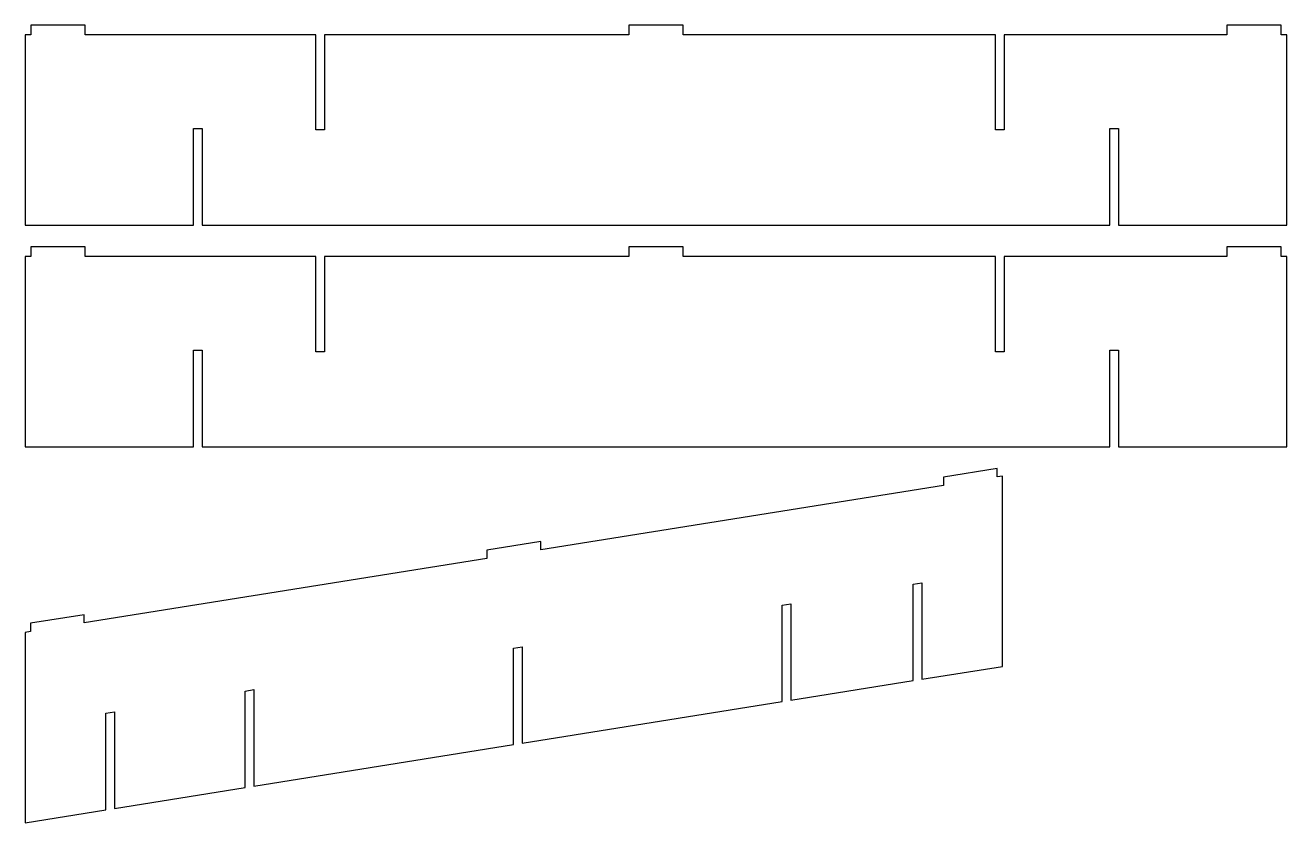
# Model space of a CAD drawing. Header units: millimetres. Extents: x 20 to 484, y 20 to 313.
import ezdxf

# ---------------------------------------------------------------- set-up
doc = ezdxf.new("R2010")
doc.units = ezdxf.units.MM
doc.layers.add('CORTE', color=7, linetype='CONTINUOUS')

msp = doc.modelspace()

# ---------------------------------------------------------------- linework, layer by layer
at = {"layer": 'CORTE'}
for points in [[(242, 309.748876), (130.075, 309.748876), (130.075, 274.748876), (126.925, 274.748876), (126.925, 309.748876), (42, 309.748876), (42, 313.267033), (22, 313.267033), (22, 309.748876), (20, 309.748876), (20, 239.748876), (81.925, 239.748876), (81.925, 275.252876), (85.075, 275.252876), (85.075, 239.748876), (418.925, 239.748876), (418.925, 275.252876), (422.075, 275.252876), (422.075, 239.748876), (484, 239.748876), (484, 309.748876), (482, 309.748876), (482, 313.267033), (462, 313.267033), (462, 309.748876), (380.075, 309.748876), (380.075, 274.748876), (376.925, 274.748876), (376.925, 309.748876), (262, 309.748876), (262, 313.267033), (242, 313.267033)], [(242, 228.230719), (130.075, 228.230719), (130.075, 193.230719), (126.925, 193.230719), (126.925, 228.230719), (42, 228.230719), (42, 231.748876), (22, 231.748876), (22, 228.230719), (20, 228.230719), (20, 158.230719), (81.925, 158.230719), (81.925, 193.734719), (85.075, 193.734719), (85.075, 158.230719), (418.925, 158.230719), (418.925, 193.734719), (422.075, 193.734719), (422.075, 158.230719), (484, 158.230719), (484, 228.230719), (482, 228.230719), (482, 231.748876), (462, 231.748876), (462, 228.230719), (380.075, 228.230719), (380.075, 193.230719), (376.925, 193.230719), (376.925, 228.230719), (262, 228.230719), (262, 231.748876), (242, 231.748876)], [(346.639195, 72.262271), (346.639195, 107.766271), (349.789195, 108.270271), (349.789195, 72.766271), (379.42839, 77.508542), (379.42839, 147.508542), (377.453509, 147.192561), (377.453509, 150.230719), (357.704696, 147.070909), (357.704696, 144.032751), (209.588601, 120.334176), (209.588601, 123.372334), (189.839789, 120.212524), (189.839789, 117.174366), (41.723694, 93.475791), (41.723694, 96.513948), (21.974881, 93.354138), (21.974881, 90.315981), (20, 90), (20, 20), (49.639195, 24.742271), (49.639195, 60.246271), (52.789195, 60.750271), (52.789195, 25.246271), (100.895132, 32.943221), (100.895132, 68.447221), (104.045132, 68.951221), (104.045132, 33.447221), (199.639195, 48.742271), (199.639195, 84.246271), (202.789195, 84.750271), (202.789195, 49.246271), (298.383258, 64.541321), (298.383258, 100.045321), (301.533258, 100.549321), (301.533258, 65.045321)]]:
    msp.add_lwpolyline(points, close=True, dxfattribs=at)

doc.saveas('drawing.dxf')
